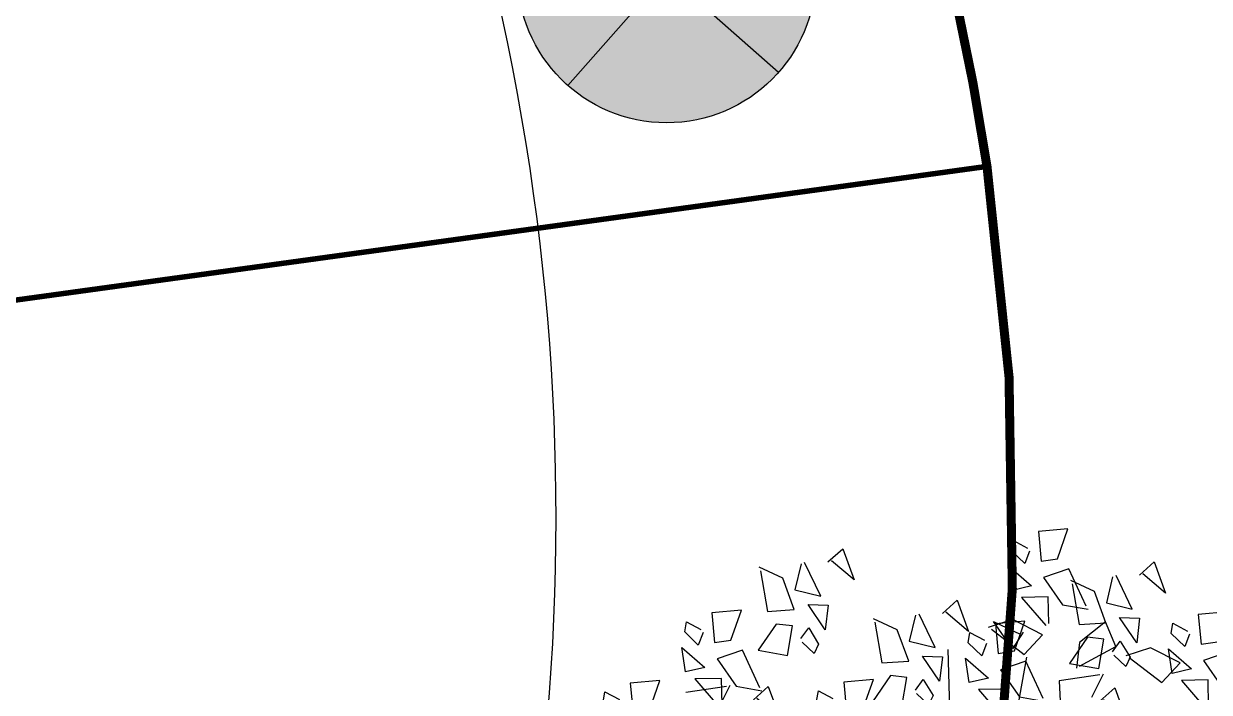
# Model space of a CAD drawing. Extents: x 671027 to 671614, y 802418 to 802669.
# Drawn here: x 671440.08 to 671446.64, y 802520.03 to 802523.73 of the extents above; entities that cross this region are included whole.
import ezdxf

# ---------------------------------------------------------------- set-up
doc = ezdxf.new("R2010")
doc.units = 0
doc.layers.add('L-SYMB-TRIM', color=7, linetype='Continuous', true_color=0x000000)
for name, color, linetype in [('L-VALV-SYMB', 7, 'Continuous'), ('L-ZONE-ATTR-VALV', 7, 'Continuous'), ('Pipe-Lateral-10 Bars-32mm', 7, 'Continuous'), ('Pipe-Lateral-10 Bars-50mm', 7, 'Continuous'), ('plataform', 8, 'Continuous')]:
    doc.layers.add(name, color=color, linetype=linetype)
doc.styles.get("Standard").update_dxf_attribs({"font": 'arial.ttf'})
doc.styles.add('ValveZoneLabelText', font='arial.ttf', dxfattribs={"height": 0.2000000064})
doc.linetypes.add('32mm', pattern='A,0.5,-0.2,["32mm",Standard,S=0.1,R=0,X=-0.1,Y=-0.05],-0.5', length=1.2)
doc.linetypes.add('50mm', pattern='A,0.5,-0.2,["50mm",Standard,S=0.1,R=0,X=-0.1,Y=-0.05],-0.5', length=1.2)
doc.linetypes.add('PIPE 90', pattern='A,12.7,-5.08,["GAS",Standard,S=2.54,R=0,X=-2.54,Y=-1.27],-6.35', length=24.13)

# ---------------------------------------------------------------- blocks, each defined once
blk = doc.blocks.new('tg')
at = {"layer": 'plataform', "color": 108, "extrusion": (0.04100688207803799, -0.0577157786741523, 0.99749051349588)}
for p, q in [((-3.093223300115824, -0.3089851449310004, 0.06824101099796948), (-3.283480337523542, -0.03333384914520821, 0.09201194091338333)), ((-1.905842445959024, -2.378256028268595, -0.1003023131923728), (-1.99569322476691, -2.186540920037885, -0.08551571938071173)), ((-1.967488249582857, -2.196712973743786, -0.0872637922307159), (-1.636764790798225, -2.252263342362937, -0.1040740479992144)), ((-1.28656404819867, -2.311829810479765, -0.1219173912726555), (-1.119938230775915, -2.170644424256977, -0.1205982616766302)), ((-1.636764790798225, -2.252263342362937, -0.1040740479992144), (-1.651998041016668, -2.469804376230684, -0.1160349457784462)), ((-1.651998041016668, -2.469804376230684, -0.1160349457784462), (-1.905842445959024, -2.378256028268595, -0.1003023131923728)), ((-1.096307010790952, -2.587481106149141, -0.1456883211742927), (-1.28656404819867, -2.311829810479765, -0.1219173912726555)), ((-1.402154539763615, -2.647548855149296, -0.1365904936541158), (-1.264471354247689, -2.486067394127247, -0.1329071803145433)), ((-1.262127799848713, -2.515954212618169, -0.134732804550786), (-1.17658843256595, -2.839889322390889, -0.1569925348919908)), ((-1.381062580673643, -2.916529825522673, -0.1530210876386351), (-1.402154539763615, -2.647548855149296, -0.1365904936541158)), ((-1.17658843256595, -2.839889322390889, -0.1569925348919908), (-1.381062580673643, -2.916529825522673, -0.1530210876386351)), ((-0.9770282559848056, -3.039314932522473, -0.1767354244187544), (-1.066879034792692, -2.847599824408178, -0.1619488306151439))]:
    blk.add_line(p, q, dxfattribs=at)
at = {"layer": 'plataform', "color": 98, "extrusion": (0.04100688207803799, -0.0577157786741523, 0.99749051349588)}
for p, q in [((-3.005904672719225, -0.1379186367682337, 0.07454941391643072), (-3.080895521147795, -0.33629298196837, 0.06615415721528423)), ((-1.038674059259392, -2.857771877997664, -0.1636969034735123), (-0.707950600824006, -2.913322246616815, -0.1805071592317717)), ((-0.707950600824006, -2.913322246616815, -0.1805071592317717), (-0.7231838512752802, -3.130863280484562, -0.1924680570026392)), ((-0.7231838512752802, -3.130863280484562, -0.1924680570026392), (-0.9770282559848056, -3.039314932522473, -0.1767354244187544))]:
    blk.add_line(p, q, dxfattribs=at)
at = {"layer": 'plataform', "color": 2, "extrusion": (0.04100688207803799, -0.0577157786741523, 0.99749051349588)}
blk.add_line((-1.008988383394353, -2.416414597986375, -0.1393799182589193), (-1.083979231822923, -2.614788943302926, -0.1477751749676667), dxfattribs=at)
at = {"layer": 'plataform', "color": 98, "extrusion": (0.04100688207803799, -0.0577157786741523, 0.99749051349588)}
for points, elevation in [([(-2.681620778485727, 2.405103500539195), (-2.586945652370238, 2.457477990785976), (-2.70658812865759, 2.553063331394393), (-2.787493190503175, 2.527338331007594), (-2.708303375375265, 2.418890671159681)], -0.04094036375892948), ([(-2.555069645849162, 1.596368690201839), (-2.770245317003642, 1.572493213299789), (-2.794355043682077, 1.787539374462244), (-2.541299488976103, 1.623018359488973)], -0.04094036376143774), ([(-2.65317597108705, 1.275649243694002), (-2.974224054313926, 1.374008597585822), (-2.931198430313278, 1.588130086630971), (-2.691055409122315, 1.464045732486801), (-2.626493373873384, 1.261862073127865)], -0.04094036375763804), ([(-2.563650986226919, 1.338264770120935), (-2.654494681237026, 1.204657202798621), (-2.390480698865132, 1.146672594995712), (-2.570085735925751, 1.308966237877316)], -0.04094036376209173)]:
    blk.add_lwpolyline(points, dxfattribs=dict(at, elevation=elevation))
at = {"layer": 'plataform', "color": 108, "extrusion": (0.04100688207803799, -0.0577157786741523, 0.99749051349588)}
for points, elevation in [([(-2.590376053689399, 2.18913284966052), (-2.820179504628483, 2.071521373179104), (-2.830519074921582, 2.313217203546593), (-2.58866080668628, 2.323305509691914), (-2.590376053689399, 2.18913284966052)], -0.04094036376715231), ([(-2.87611808167682, 1.694728226238279), (-2.860632325838633, 1.855550373721771), (-3.062037932656573, 1.858324386773728), (-2.87611808167682, 1.694728226238279)], -0.04094036375701318), ([(-3.158428658318907, 1.671777418315445), (-3.063753532325052, 1.724151908792033), (-3.183396008815376, 1.819737249117201), (-3.264301070676269, 1.794012249311735), (-3.185111255357553, 1.685564589328475)], -0.04094036376184745), ([(-3.067183933685369, 1.455806767411228), (-3.296987384746612, 1.338195291158875), (-3.307326954647152, 1.579891121675695), (-3.065468686412806, 1.589979427822811), (-3.067183933685369, 1.455806767411228)], -0.04094036375492679), ([(-3.149047120305301, 1.074574903617943), (-2.957329437018212, 1.247451782888172), (-2.885033137933144, 1.016590295815403), (-3.116116345347974, 0.9444948941294757), (-3.149047120305301, 1.074574903617943)], -0.04094036376417669), ([(-2.460957141746669, 0.6830372906339574), (-2.366282015943356, 0.7354117812462664), (-2.485924491782888, 0.8309971216805468), (-2.566829554237879, 0.8052721214398086), (-2.487639738920383, 0.6968244614579736)], -0.04094036376597437), ([(-2.36971241704315, 0.4670666398236114), (-2.599515867915811, 0.3494551634374879), (-2.609855438330545, 0.5911509940347847), (-2.367997170068987, 0.601239300018794), (-2.36971241704315, 0.4670666398236114)], -0.04094036376106773), ([(-3.59550465632718, 1.141917271135278), (-3.259951659289938, 1.129644522335243), (-3.246325220177263, 0.9116685224935326), (-3.510339202751438, 0.9696531300110252), (-3.624839586963428, 1.148360014641158)], -0.0409403637641165), ([(-3.005211763051082, 0.8894254723378484), (-3.08318552748417, 0.8144150809972646), (-2.942946057918498, 0.7529027190991847), (-2.871407043224457, 0.7986145779379005), (-2.9758768328644, 0.8829827290067803)], -0.04094036377223215), ([(-2.611637923959004, 0.2081122798047039), (-2.419920240766815, 0.3809891591425244), (-2.347623941396517, 0.1501276718677131), (-2.578707149042634, 0.07803227005851404), (-2.611637923959004, 0.2081122798047039)], -0.04094036375527648), ([(-3.607617647474517, 0.8067470310283626), (-3.405869370167516, 0.8852851765596287), (-3.327138277596592, 0.6837224183191154), (-3.614052440324019, 0.7774483018865629)], -0.04094036375994829), ([(-3.272064262595658, 0.7944741969595449), (-3.245568668340463, 0.6350955431769462), (-3.050255140827673, 0.6843351565330835), (-3.272064262595658, 0.7944741969595449)], -0.04094036377394408), ([(-3.058095460210653, 0.2754546472004714), (-2.722542463145722, 0.2631818982364298), (-2.708916024329702, 0.04520589817763832), (-2.972930006309515, 0.1031905061307768), (-3.087430390521241, 0.2818973907612804)], -0.04094036376137074), ([(-2.467802566380656, 0.022962848580624), (-2.545776331165133, -0.05204754265283609), (-2.405536861897909, -0.1135599047689512), (-2.33399784710844, -0.06784804599709136), (-2.438467636786804, 0.01652010481450168)], -0.04094036376190126), ([(-3.593991208143957, 0.5887710308888471), (-3.684834903372345, 0.4551634638646129), (-3.420820921000451, 0.3971788560617039), (-3.6004259579649, 0.5594724988759262)], -0.04094036377023754), ([(-2.73465506599284, -0.07198842689322807), (-2.708159472158205, -0.2313670806631596), (-2.512845944184161, -0.1821274670623404), (-2.73465506599284, -0.07198842689322807)], -0.04094036376582795), ([(-3.070208451101553, -0.0597155929464921), (-2.868460173497107, 0.01882255280296848), (-2.789729081318528, -0.1827402055881358), (-3.076643244140642, -0.08901432195436572)], -0.04094036376350025), ([(-2.48588315495341, -0.5790244041049114), (-2.470397398735093, -0.4182022568910628), (-2.671803005797782, -0.4154282433784361), (-2.48588315495341, -0.5790244041049114)], -0.04094036376085355), ([(-2.164834718638358, -0.6773839400579071), (-2.380010390022855, -0.7012594170830102), (-2.404120116509957, -0.4862132560551539), (-2.151064561928153, -0.6507342707990582)], -0.04094036376195598), ([(-3.056582012245265, -0.2776915927481732), (-3.147425707093046, -0.4112991600429452), (-2.883411724788578, -0.4692837679409918), (-3.063016761645648, -0.3069901247737574)], -0.04094036375830071), ([(-2.768193731109651, -0.6019752119454153), (-2.673518605089063, -0.5496007216310344), (-2.793161081659107, -0.4540153808201473), (-2.874066143506965, -0.4797403812070038), (-2.794876328350051, -0.5881880412170657)], -0.04094036376956099), ([(-2.26294104387628, -0.9981033865657452), (-2.583989127076735, -0.8997440328381464), (-2.540963503265361, -0.6856225436570625), (-2.300820482006445, -0.8097068977053469), (-2.236258446797466, -1.011890557322166)], -0.04094036375759921), ([(-2.6769490065693, -0.8179458627827352), (-2.906752457670975, -0.9355573392920675), (-2.917092027665888, -0.6938615087069087), (-2.675233759432069, -0.683773202560536), (-2.6769490065693, -0.8179458627827352)], -0.04094036376212183), ([(-2.818964777386944, -0.9100563888787884), (-2.696749078395497, -0.8043829214431325), (-2.936892099777793, -0.6802985671643594), (-2.805194713564333, -0.8834068988439263)], -0.04094036375147628), ([(-2.709811125814388, -1.422355213991058), (-2.518093442784, -1.249478334680032), (-2.445797143766144, -1.480339821849211), (-2.676880351277622, -1.552435223466862), (-2.709811125814388, -1.422355213991058)], -0.04094036376231422), ([(-3.18303883772951, -1.025818341808629), (-3.167553081187065, -0.8649961945404366), (-3.36895868868253, -0.8622221814353882), (-3.18303883772951, -1.025818341808629)], -0.04094036376853845), ([(-2.861990401510791, -1.124177877694153), (-3.077166072772435, -1.148053354950484), (-3.101275799343179, -0.9330071934329957), (-2.848220245002603, -1.097528208720347)], -0.04094036376502551), ([(-3.465349414047468, -1.048769149677132), (-3.370674287971191, -0.996394659688751), (-3.490316764477301, -0.9008093187813557), (-3.571221826254718, -0.926534319073538), (-3.492032011127287, -1.034981978920555)], -0.04094036377361494), ([(-2.960096726977034, -1.444897324326238), (-3.281144809949695, -1.346537970474005), (-3.23811918582514, -1.132416481658604), (-2.997976164593962, -1.256500835544522), (-2.933414129737112, -1.458684495053691)], -0.0409403637669575), ([(-3.156268662553696, -1.35501284667742), (-2.820715665163584, -1.367285595585634), (-2.807089225995697, -1.585261595752444), (-3.071103208653035, -1.527276987746219), (-3.185603592500467, -1.348570102804762)], -0.04094036377006811), ([(-2.565975768695878, -1.607504645460275), (-2.64394953353504, -1.682515036367895), (-2.50371006402333, -1.744027398945046), (-2.432171049316498, -1.698315539683706), (-2.536640838737419, -1.613947388913435)], -0.0409403637591646), ([(-3.374104689318189, -1.264739800649009), (-3.603908140392653, -1.382351277321448), (-3.614247710319876, -1.140655446640778), (-3.372389442275859, -1.13056714035921), (-3.374104689318189, -1.264739800649009)], -0.0409403637620299), ([(-2.832828268267747, -1.70245592067704), (-2.806332674135405, -1.861834574228407), (-2.611019146716511, -1.81259496080483), (-2.832828268267747, -1.70245592067704)], -0.04094036375923932), ([(-3.168381653051739, -1.690183086675261), (-2.966633375744211, -1.611644941143255), (-2.887902283877809, -1.813207699168836), (-3.174816446252892, -1.719481815710307)], -0.04094036375883292), ([(-2.342430139995064, -2.225220939140414), (-2.326944383994813, -2.06439879162975), (-2.528349991164882, -2.06162477847014), (-2.342430139995064, -2.225220939140414)], -0.04094036375458091), ([(-2.021381704234239, -2.323580475273527), (-2.236557375418203, -2.347455952012536), (-2.260667102041163, -2.132409791174803), (-2.007611547606456, -2.29693080552647)], -0.0409403637701998), ([(-2.624740716828303, -2.248171746928753), (-2.530065590929135, -2.195797256385838), (-2.649708066933003, -2.100211915978793), (-2.730613129225354, -2.125936916189972), (-2.651423313840216, -2.234384576077939)], -0.04094036376468485), ([(-2.119488029204744, -2.644299921400856), (-2.440536112931081, -2.545940568012274), (-2.397510488849785, -2.331819078451906), (-2.157367467374071, -2.455903432797219), (-2.092805432449532, -2.658087092210877)], -0.04094036376539267), ([(-2.533495991935889, -2.464142397874213), (-2.7632994429704, -2.581753874288778), (-2.773639013128383, -2.340058043730631), (-2.531780744988723, -2.329969737517189), (-2.533495991935889, -2.464142397874213)], -0.04094036376281746), ([(-3.154755213938718, -1.908159086516675), (-3.24559890904399, -2.041766653771762), (-2.98158492676647, -2.099751261506337), (-3.161189963827352, -1.937457618625107)], -0.04094036376150695)]:
    blk.add_lwpolyline(points, dxfattribs=dict(at, elevation=elevation))
at = {"layer": 'plataform', "color": 32, "extrusion": (0.04100688207803799, -0.0577157786741523, 0.99749051349588)}
for points, elevation in [([(-0.08291625311833123, -0.002169522146136128), (-2.759356703975724, -0.2852779581803057)], -0.04094036375899937), ([(-0.0311271316231769, -0.07839045226289058), (-2.613438599354413, -0.9099519427581811)], -0.04094036375794433)]:
    blk.add_lwpolyline(points, dxfattribs=dict(at, elevation=elevation))
at = {"layer": 'plataform', "color": 2, "extrusion": (0.04100688207803799, -0.0577157786741523, 0.99749051349588), "elevation": -0.04094036376061919}
blk.add_lwpolyline([(-2.180833359882573, -1.453281320477229), (-2.271677055394923, -1.586888887299194), (-2.007663073062981, -1.644873495359982), (-2.18726810989284, -1.48257985235585)], dxfattribs=at)
blk = doc.blocks.new('valvesym-1')
at = {"linetype": 'Continuous', "lineweight": 0}
for points in [[(-0.005572365368450294, -9.992007221626409e-16), (-0.7466969593723654, -9.992007221626409e-16), (-0.7495614365984087, 0.005572365560468029), (-0.7407662468327931, 0.1173258474159137), (-0.7132923789272694, 0.2317627430862896), (-0.6682548853708725, 0.3404928708454358), (-0.6067627387258326, 0.4408389340933168), (-0.5303300797232847, 0.5303300797232787), (-0.4408389340933239, 0.6067627387258273), (-0.3404928708454441, 0.6682548853708682), (-0.231762743086298, 0.7132923789272665), (-0.1173258474159223, 0.7407662468327918), (-0.005572365368450294, 0.7495614366135223), (0.0002269082501467068, 0.7466969851027485), (0.0002269082501467068, 0.005572365560468029)], [(0.7466969593723654, -1.998401444325282e-15), (0.005572365368450294, -1.665334536937735e-15), (0.0002269082501467068, -0.005572365560468362), (0.0002269082501467068, -0.7466969851027487), (0.005572365368450294, -0.7495614366135223), (0.1173258474159267, -0.7407662468327914), (0.2317627430863026, -0.7132923789272656), (0.3404928708454474, -0.668254885370867), (0.4408389340933271, -0.6067627387258254), (0.530330079723287, -0.5303300797232764), (0.6067627387258343, -0.4408389340933148), (0.6682548853708735, -0.3404928708454339), (0.7132923789272702, -0.231762743086288), (0.7407662468327935, -0.1173258474159117), (0.7495614365984057, -0.005572365560468362)]]:
    blk.add_hatch(color=0, dxfattribs=at).paths.add_polyline_path(points, flags=0)
at = {"layer": 'L-SYMB-TRIM', "linetype": 'Continuous', "lineweight": 0}
h = blk.add_hatch(color=256, dxfattribs=at)
edge = h.paths.add_edge_path()
edge.add_arc((0, 0), 0.7499999912790698, 0, 360)
at = {"color": 0, "linetype": 'Continuous', "ltscale": 0.1022343309819866, "flags": 128}
for points in [[(0.0002269082501467068, 0.7499999569541651), (0.0002269082501467068, -0.749999989485058)], [(0.7499999912790697, 0), (-0.7499782480462722, 0)]]:
    blk.add_lwpolyline(points, dxfattribs=at)
at = {"color": 0, "linetype": 'Continuous', "ltscale": 0.1022343309819866}
blk.add_circle((0, 0), 0.7499999912790698, dxfattribs=at)
blk = doc.blocks.new('ControlValve-1')
at = {"layer": 'L-VALV-SYMB', "color": 0, "xscale": 1.000000032, "yscale": 1.000000032}
blk.add_blockref('valvesym-1', (0, 0), dxfattribs=at)
at = {"layer": 'L-ZONE-ATTR-VALV', "style": 'ValveZoneLabelText'}
blk.add_attdef('WaterSource/ZoneId', (0, 0), '', height=0.2000000064, dxfattribs=at)
blk = doc.blocks.new('V-D-1.5')
at = {"layer": 'L-VALV-SYMB', "color": 130, "rotation": 48.58537856362994}
blk.add_blockref('ControlValve-1', (0, 0), dxfattribs=at)

msp = doc.modelspace()

# ---------------------------------------------------------------- linework, layer by layer
at = {"color": 0}
msp.add_arc((671429.992927076, 802521.0004133548), 13.0285653777096, 301.1293503201576, 97.12309119942671, dxfattribs=at)
at = {"layer": 'Pipe-Lateral-10 Bars-32mm', "color": 5, "linetype": '32mm', "const_width": 0.03}
msp.add_lwpolyline([(671426.3991971379, 802520.3265430869), (671445.4284892776, 802522.9450684583)], dxfattribs=at)
at = {"layer": 'Pipe-Lateral-10 Bars-50mm', "color": 4, "linetype": '50mm', "const_width": 0.05}
for points in [[(671445.1257335254, 802524.3118187372, -0.02653922004797165), (671445.4059952617, 802522.9419731697)], [(671445.4059952617, 802522.9419731697, -0.0890444554466643), (671445.2715100582, 802518.286224963, -0.1193563224676338), (671441.7917370471, 802510.9724421017, 0.09399883541927459), (671438.0331479297, 802503.9970078176)]]:
    msp.add_lwpolyline(points, format="xyb", dxfattribs=at)

# ---------------------------------------------------------------- block references
at = {"layer": 'L-VALV-SYMB', "linetype": 'PIPE 90', "xscale": 1.1, "yscale": 1.1, "zscale": 1.1}
msp.add_blockref('V-D-1.5', (671443.634392475, 802524.0077148036, 0.1246124970250024), dxfattribs=at)
at = {"layer": 'plataform', "extrusion": (0.02429556639469111, -0.0278721372917724, -0.9993162009175824), "xscale": 0.6807066593267944, "yscale": 0.6807066593267944, "zscale": -0.6807066593267944, "rotation": 88.00247393690432}
msp.add_blockref('tg', (1033469.452561151, -163642.0291775104, -6054.784184900843), dxfattribs=at)

doc.saveas('drawing.dxf')
